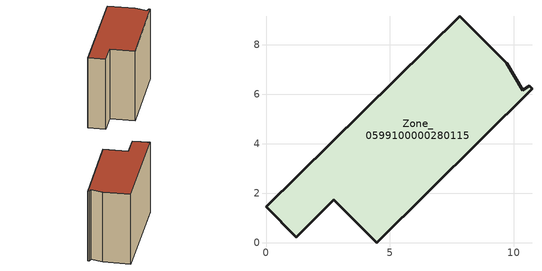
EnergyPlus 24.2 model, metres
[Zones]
Zone_0599100000280115
 floor ground (C_G): 2.74,1.74 1.22,0.24 0,1.47 7.82,9.15 9.71,7.25 10.35,6.15 10.61,6.34 10.73,6.22 4.47,0 z0
 wall outside (C_F): 7.82,9.15 0,1.47 1.22,0.24 2.74,1.74 4.47,0 10.73,6.22 10.61,6.34 10.35,6.15 9.71,7.25 7.82,9.15 z0:7.46
 roof outside (C_R): 9.71,7.25 7.82,9.15 0,1.47 1.22,0.24 2.74,1.74 4.47,0 10.73,6.22 10.61,6.34 10.35,6.15 z7.46
[BUILDING]
Pand.0599100000280115: North Axis=0; Terrain=City; Loads Convergence Tolerance Value=0.04; Temperature Convergence Tolerance Value=0.4; Solar Distribution=FullExterior; Maximum Number of Warmup Days=25; Minimum Number of Warmup Days=1
[Site:Location]
Rotterdam.The.Hague.AP_ZH_NLD Design_Conditions: Latitude=51.96; Longitude=4.45; Time Zone=1; Elevation=-4.5
[SITE:GROUNDTEMPERATURE:BUILDINGSURFACE]
18, 18, 18, 18, 18, 18, 18, 18, 18, 18, 18, 18
[MATERIAL] Thermal Absorptance=0.9; Solar Absorptance=0.7; Visible Absorptance=0.7
Name | Roughness | Thickness | Conductivity | Density | Specific Heat
G.TI.1946 | MediumSmooth | 0.15 | 1 | 540 | 1210
F.TI.1946 | Rough | 0.3 | 0.857143 | 1920 | 840
R.TI.1946 | MediumRough | 0.2 | 0.1 | 1500 | 1000
[CONSTRUCTION]
C_G: G.TI.1946
C_F: F.TI.1946
C_R: R.TI.1946
[ZONE]
Zone_0599100000280115: Type=1; Multiplier=1; Ceiling Height=Autocalculate; Volume=Autocalculate; Floor Area=autocalculate; Part of Total Floor Area=Yes
[ZONEINFILTRATION:DESIGNFLOWRATE]
Infil_Zone_0599100000280115: Zone or ZoneList or Space or SpaceList=Zone_0599100000280115; Schedule=AlwaysOn; Design Flow Rate Calculation Method=Flow/Area; Flow Rate per Floor Area=0.003; Constant Term Coefficient=1; Temperature Term Coefficient=0; Velocity Term Coefficient=0; Velocity Squared Term Coefficient=0
[HVACTEMPLATE:ZONE:IDEALLOADSAIRSYSTEM]
Zone_0599100000280115: Maximum Heating Supply Air Temperature=50; Minimum Cooling Supply Air Temperature=13; Maximum Heating Supply Air Humidity Ratio=0.0156; Minimum Cooling Supply Air Humidity Ratio=0.0077; Heating Limit=NoLimit; Cooling Limit=NoLimit; Dehumidification Control Type=ConstantSensibleHeatRatio; Cooling Sensible Heat Ratio=0.7; Dehumidification Setpoint=60; Humidification Control Type=None; Humidification Setpoint=30; Outdoor Air Method=None; Outdoor Air Flow Rate per Person=0.00944; Outdoor Air Flow Rate per Zone Floor Area=0; Outdoor Air Flow Rate per Zone=0; Demand Controlled Ventilation Type=None; Outdoor Air Economizer Type=NoEconomizer; Heat Recovery Type=None; Sensible Heat Recovery Effectiveness=0.7; Latent Heat Recovery Effectiveness=0.65
[ZONECONTROL:THERMOSTAT]
ThermostatControl_Zone_0599100000280115: Zone or ZoneList=Zone_0599100000280115; Control Type Schedule=DualSetpointControlType; Control 1=Thermostat_Zone_0599100000280115; Temperature Difference Between Cutout And Setpoint=0
[THERMOSTATSETPOINT:DUALSETPOINT]
Thermostat_Zone_0599100000280115: Heating Setpoint Temperature Schedule=HeatingSetpoint_Zone_0599100000280115; Cooling Setpoint Temperature Schedule=CoolingSetpoint_Zone_0599100000280115
[SCHEDULE:COMPACT]
HeatingSetpoint_Zone_0599100000280115: Through: 12/31, For: AllDays, Until: 24:00, 21
CoolingSetpoint_Zone_0599100000280115: Through: 12/31, For: AllDays, Until: 24:00, 24
DualSetpointControlType: Through: 12/31, For: AllDays, Until: 24:00, 4
AlwaysOn: Through: 12/31, For: AllDays, Until: 24:00, 1
